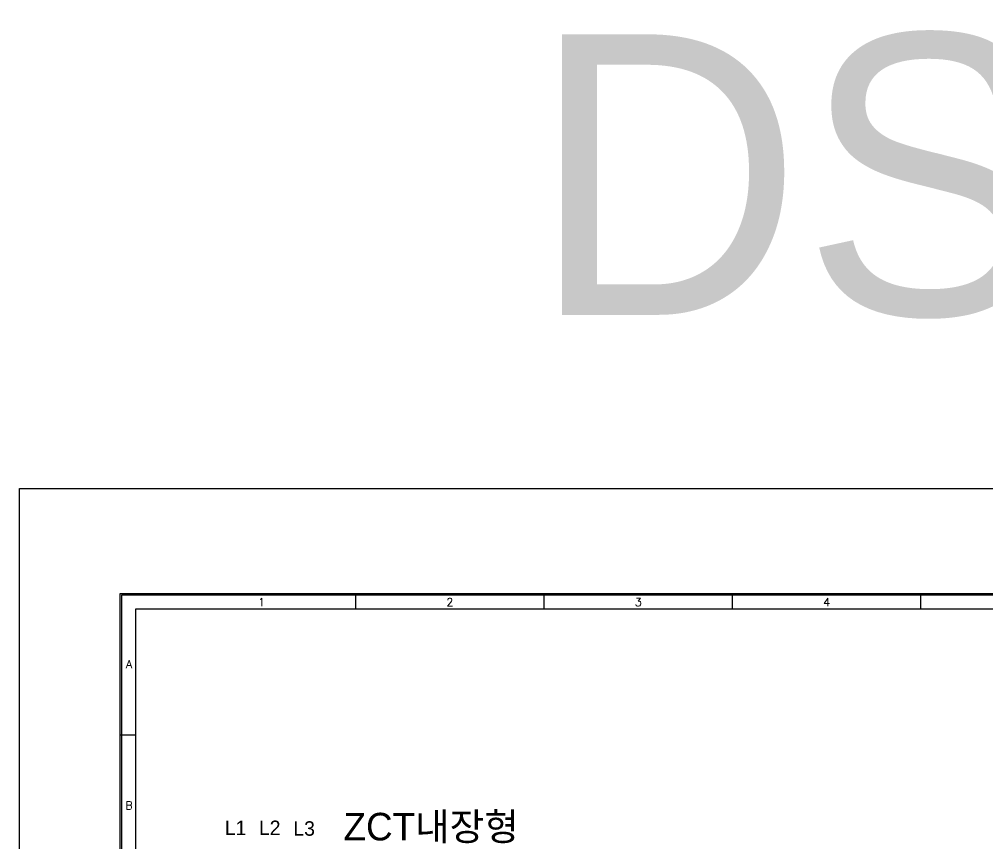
# Model space of a CAD drawing. Header units: millimetres. Extents: x 19 to 859, y 22 to 702.
# Drawn here: x 19.1 to 222.6, y 528.9 to 702.1 of the extents above; entities that cross this region are included whole.
import ezdxf
from ezdxf.enums import TextEntityAlignment as Align

# ---------------------------------------------------------------- set-up
doc = ezdxf.new("R2010")
doc.units = ezdxf.units.MM
for name, color, linetype in [('20', 2, 'Continuous'), ('30', 3, 'Continuous'), ('70', 7, 'Continuous'), ('ASHADE', 7, 'Continuous')]:
    doc.layers.add(name, color=color, linetype=linetype)
doc.styles.add('ghs', font='NGULIM.TTF')
doc.styles.add('SIMPLEX', font='SIMPLEX')

msp = doc.modelspace()

# ---------------------------------------------------------------- linework, layer by layer
msp.add_lwpolyline([(19.082, 603.511), (858.998, 603.511), (858.998, 22.473), (19.082, 22.473)], close=True)
at = {"layer": '20', "color": 7}
for p, q in [((43.566, 578.182), (413.232, 578.182)), ((43.566, 341.869), (43.566, 578.182))]:
    msp.add_line(p, q, dxfattribs=at)
at = {"layer": '30', "color": 7}
for p, q in [((89.799, 578.182), (89.799, 581.449)), ((129.399, 578.182), (129.399, 581.449)), ((168.999, 578.182), (168.999, 581.449)), ((208.599, 578.182), (208.599, 581.449)), ((40.299, 551.749), (43.566, 551.749))]:
    msp.add_line(p, q, dxfattribs=at)
at = {"layer": '70', "color": 7}
for points in [[(416.499, 314.149), (40.299, 314.149), (40.299, 581.449), (416.499, 581.449)], [(416.202, 314.446), (40.596, 314.446), (40.596, 581.152), (416.202, 581.152)]]:
    msp.add_lwpolyline(points, close=True, dxfattribs=at)

# ---------------------------------------------------------------- texts
at = {"layer": '30', "color": 7, "style": 'SIMPLEX'}
for s, p in [('1', (69.999, 579.622)), ('2', (109.599, 579.622)), ('3', (149.199, 579.622)), ('4', (188.799, 579.622)), ('A', (42.131, 566.599)), ('B', (42.131, 536.899))]:
    msp.add_text(s, height=1.683, dxfattribs=at).set_placement(p, align=Align.MIDDLE)
at = {"layer": 'ASHADE', "color": 0, "linetype": 'ByBlock', "lineweight": 25, "ltscale": 2, "style": 'ghs'}
for s, height, p in [('DSP-PCL/PCM', 58.968, (126.704, 640.007)), ('ZCT내장형', 5.7915, (87.224, 529.54)), ('L1', 3.0512, (62.271, 530.653)), ('L2', 3.0512, (69.44, 530.653)), ('L3', 3.0512, (76.674, 530.517))]:
    msp.add_text(s, height=height, dxfattribs=at).set_placement(p)

doc.saveas('drawing.dxf')
